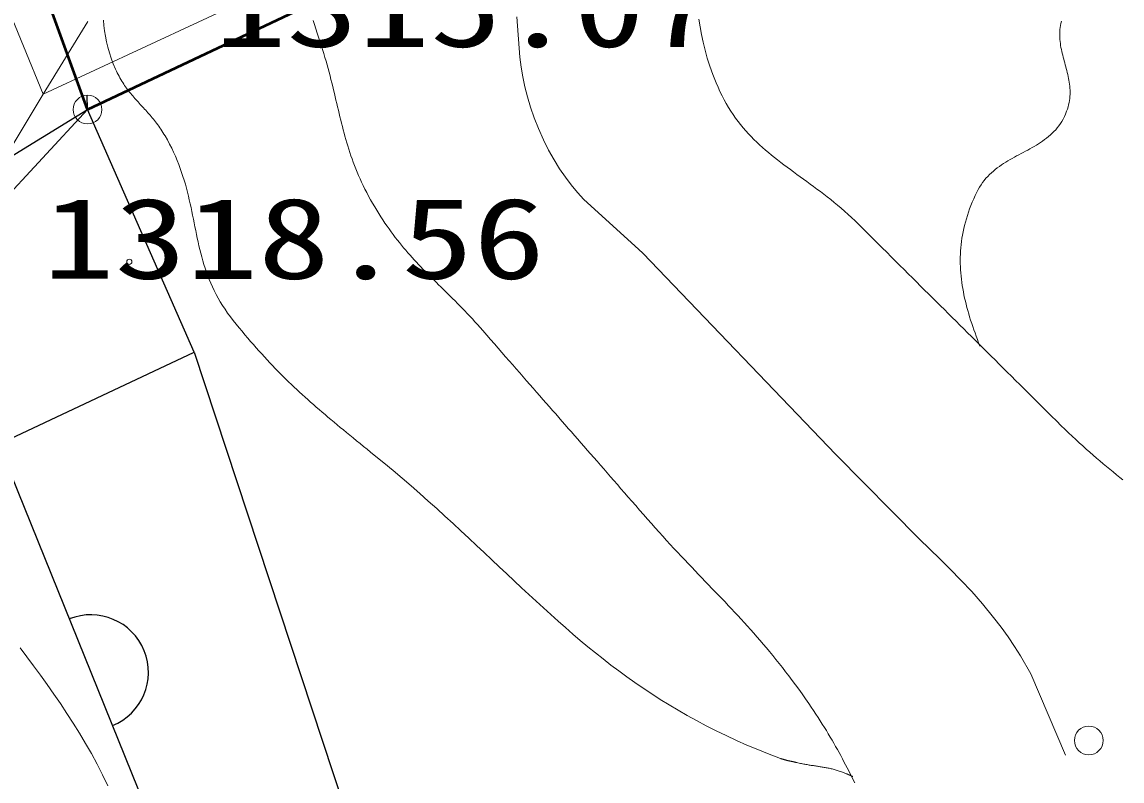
# Model space of a CAD drawing. Units: millimetres at full size, sheet at 1:500; details may follow other scales. Extents: x -209175 to 420500, y 0 to 351151.
# Drawn here: x 103540 to 113103, y 50512 to 57113 of the extents above; entities that cross this region are included whole.
import ezdxf
from ezdxf.enums import TextEntityAlignment as Align

# ---------------------------------------------------------------- set-up
doc = ezdxf.new("R2010")
doc.units = ezdxf.units.MM
doc.header["$LTSCALE"] = 500
for name, pattern in [('USER1', [9.25, 6, -1.5, 0.25, -1.5]), ('USER2', [1.75, 0.25, -1.5]), ('USER3', [7.5, 6, -1.5])]:
    doc.linetypes.add(name, pattern=pattern)
for name, color, linetype, lineweight in [('D-BGD', 7, 'Continuous', 13), ('D-BGD-HICN', 7, 'Continuous', 13), ('D-BGD-LWCN', 8, 'Continuous', 13), ('D-BGD-TXT', 7, 'Continuous', 13), ('D-BYP-STR1', 7, 'Continuous', 25), ('D-BYP-STR2', 4, 'Continuous', 13), ('D-BYP-STR8', 5, 'Continuous', 50), ('D-STR', 1, 'Continuous', 13)]:
    doc.layers.add(name, color=color, linetype=linetype, lineweight=lineweight)
doc.styles.add('ＭＳ ゴシック', font='')
doc.styles.get('ＭＳ ゴシック').set_extended_font_data('MS Gothic')

msp = doc.modelspace()

# ---------------------------------------------------------------- linework, layer by layer
at = {"layer": 'D-BGD'}
for centre, radius in [((104109.8, 56351.3), 125), ((104472.8, 55027.4), 22.5), ((112814.7, 50865.3), 125)]:
    msp.add_circle(centre, radius, dxfattribs=at)
at = {"layer": 'D-BGD-HICN'}
for points in [[(110762, 50551.6), (110761, 50552.1), (110760, 50552.5), (110759, 50553), (110757.9, 50553.5), (110756.9, 50554), (110755.9, 50554.4), (110754.9, 50554.9), (110753.8, 50555.4), (110752.8, 50555.8), (110751.8, 50556.3), (110750.7, 50556.8), (110749.7, 50557.3), (110748.7, 50557.7), (110747.6, 50558.2), (110746.6, 50558.7), (110745.6, 50559.1), (110744.5, 50559.6), (110743.5, 50560.1), (110742.4, 50560.5), (110741.4, 50561), (110740.4, 50561.5), (110739.3, 50561.9), (110738.3, 50562.4), (110737.2, 50562.9), (110736.2, 50563.3), (110735.2, 50563.8), (110734.1, 50564.3), (110733.1, 50564.7), (110732, 50565.2), (110731, 50565.6), (110729.9, 50566.1), (110728.9, 50566.6), (110727.8, 50567), (110726.8, 50567.5), (110725.8, 50567.9), (110724.7, 50568.4), (110723.7, 50568.9), (110722.6, 50569.3), (110721.6, 50569.8), (110720.5, 50570.2), (110719.4, 50570.7), (110718.4, 50571.1), (110717.3, 50571.6), (110716.3, 50572.1), (110715.2, 50572.5), (110714.2, 50573), (110713.1, 50573.4), (110712.1, 50573.9), (110702.1, 50578.1), (110692.2, 50582), (110682.5, 50585.9), (110672.9, 50589.5), (110663.5, 50592.9), (110654.1, 50596.2), (110644.9, 50599.3), (110635.7, 50602.2), (110626.6, 50605), (110617.7, 50607.7), (110608.8, 50610.2), (110599.9, 50612.6), (110591.2, 50614.9), (110582.5, 50617.1), (110573.8, 50619.1), (110565.2, 50621.1), (110556.6, 50622.9), (110548.1, 50624.7), (110539.6, 50626.4), (110531.1, 50628), (110522.7, 50629.6), (110514.2, 50631.1), (110505.7, 50632.6), (110497.3, 50634), (110488.8, 50635.3), (110480.3, 50636.7), (110471.8, 50638), (110463.2, 50639.3), (110454.6, 50640.6), (110446, 50641.9), (110437.3, 50643.2), (110428.5, 50644.5), (110419.7, 50645.9), (110410.9, 50647.2), (110401.9, 50648.6), (110392.9, 50650.1), (110383.7, 50651.5), (110374.5, 50653.1), (110365.2, 50654.7), (110355.7, 50656.4), (110346.2, 50658.1), (110336.5, 50659.9), (110326.7, 50661.9), (110316.8, 50663.9), (110306.7, 50666), (110296.4, 50668.2), (110286.1, 50670.6), (110275.5, 50673.1), (110272.1, 50673.9), (110268.7, 50674.7), (110265.4, 50675.4), (110262.1, 50676.2), (110258.9, 50676.9), (110255.7, 50677.6), (110252.5, 50678.3), (110249.4, 50679), (110246.4, 50679.6), (110243.4, 50680.2), (110240.4, 50680.9), (110237.5, 50681.5), (110234.6, 50682.1), (110231.7, 50682.7), (110228.8, 50683.3), (110226, 50683.9), (110223.2, 50684.4), (110220.4, 50685), (110217.6, 50685.6), (110214.8, 50686.2), (110212.1, 50686.7), (110209.4, 50687.3), (110206.6, 50687.9), (110203.9, 50688.5), (110201.2, 50689.1), (110198.4, 50689.7), (110195.7, 50690.4), (110193, 50691), (110190.3, 50691.7), (110187.5, 50692.3), (110184.7, 50693), (110182, 50693.7), (110179.2, 50694.5), (110176.4, 50695.2), (110173.6, 50696), (110170.7, 50696.8), (110167.8, 50697.6), (110164.9, 50698.5), (110162, 50699.4), (110159, 50700.3), (110156, 50701.2), (110153, 50702.2), (110149.9, 50703.2), (110146.8, 50704.3), (110143.6, 50705.4), (110140.4, 50706.5), (110137.1, 50707.7), (110133.8, 50708.9), (110034.3, 50746.9), (109937.3, 50785.7), (109842.9, 50825.5), (109750.9, 50866.1), (109661.1, 50907.6), (109573.6, 50950), (109488.2, 50993.2), (109404.8, 51037.3), (109323.3, 51082.1), (109243.7, 51127.8), (109165.7, 51174.3), (109089.4, 51221.6), (109014.6, 51269.7), (108941.2, 51318.5), (108869.2, 51368.1), (108798.4, 51418.4), (108728.7, 51469.4), (108660.1, 51521.2), (108592.4, 51573.7), (108525.5, 51626.8), (108459.4, 51680.6), (108394, 51735.1), (108329.1, 51790.3), (108264.7, 51846.1), (108200.6, 51902.5), (108136.8, 51959.6), (108073.2, 52017.2), (108009.6, 52075.5), (107946, 52134.3), (107882.3, 52193.7), (107818.3, 52253.7), (107754.1, 52314.2), (107689.4, 52375.2), (107624.2, 52436.8), (107558.4, 52498.9), (107491.8, 52561.4), (107424.5, 52624.5), (107356.3, 52688), (107287.1, 52752), (107216.7, 52816.4), (107145.2, 52881.3), (107072.4, 52946.6), (106998.2, 53012.3), (106922.5, 53078.4), (106845.2, 53144.9), (106766.3, 53211.8), (106685.5, 53279), (106602.9, 53346.6), (106571.1, 53372.4), (106539.8, 53397.8), (106509, 53422.8), (106478.7, 53447.3), (106448.9, 53471.5), (106419.6, 53495.4), (106390.8, 53518.9), (106362.4, 53542.1), (106334.4, 53565.1), (106306.8, 53587.8), (106279.6, 53610.4), (106252.8, 53632.7), (106226.3, 53654.8), (106200.1, 53676.8), (106174.3, 53698.7), (106148.7, 53720.5), (106123.4, 53742.2), (106098.4, 53763.9), (106073.6, 53785.5), (106049.1, 53807.2), (106024.7, 53828.9), (106000.5, 53850.6), (105976.5, 53872.4), (105952.6, 53894.3), (105928.9, 53916.4), (105905.3, 53938.6), (105881.8, 53961), (105858.3, 53983.6), (105834.9, 54006.4), (105811.6, 54029.5), (105788.2, 54052.8), (105764.9, 54076.5), (105741.5, 54100.5), (105718.2, 54124.8), (105694.7, 54149.5), (105671.2, 54174.6), (105647.6, 54200.2), (105623.9, 54226.2), (105600.1, 54252.7), (105576.2, 54279.7), (105552.1, 54307.2), (105527.8, 54335.2), (105503.3, 54363.9), (105478.6, 54393.1), (105453.6, 54423), (105428.4, 54453.5), (105403, 54484.7), (105377.2, 54516.6), (105351.8, 54549.2), (105327.8, 54581.7), (105305.3, 54614.3), (105284, 54646.8), (105264.1, 54679.2), (105245.4, 54711.7), (105227.8, 54744.2), (105211.3, 54776.6), (105195.9, 54809.1), (105181.5, 54841.6), (105168, 54874), (105155.4, 54906.5), (105143.5, 54939), (105132.5, 54971.5), (105122.1, 55004.1), (105112.3, 55036.7), (105103.2, 55069.3), (105094.5, 55101.9), (105086.3, 55134.6), (105078.5, 55167.4), (105071.1, 55200.2), (105063.9, 55233.1), (105056.9, 55266), (105050.2, 55299), (105043.5, 55332.1), (105036.8, 55365.2), (105030.2, 55398.4), (105023.5, 55431.7), (105016.6, 55465.1), (105009.6, 55498.6), (105002.3, 55532.2), (104994.7, 55565.9), (104986.7, 55599.7), (104978.3, 55633.7), (104969.5, 55667.7), (104960.1, 55701.9), (104950, 55736.1), (104939.4, 55770.6), (104928, 55805.1), (104915.8, 55839.8), (104902.8, 55874.7), (104888.9, 55909.6), (104874.1, 55944.8), (104858.2, 55980.1), (104841.3, 56015.6), (104823.2, 56051.2), (104804, 56087), (104783.5, 56123), (104774.5, 56137.9), (104765.5, 56152.5), (104756.4, 56166.7), (104747.3, 56180.5), (104738.1, 56193.9), (104728.9, 56207), (104719.6, 56219.8), (104710.2, 56232.3), (104700.9, 56244.5), (104691.4, 56256.5), (104682, 56268.2), (104672.5, 56279.7), (104663, 56291), (104653.5, 56302.1), (104644, 56313), (104634.5, 56323.8), (104625, 56334.5), (104615.4, 56345.1), (104605.9, 56355.5), (104596.4, 56365.9), (104586.9, 56376.2), (104577.4, 56386.5), (104568, 56396.8), (104558.6, 56407), (104549.2, 56417.3), (104539.9, 56427.7), (104530.6, 56438), (104521.3, 56448.5), (104512.2, 56459), (104503, 56469.7), (104494, 56480.5), (104485, 56491.4), (104476, 56502.5), (104467.2, 56513.8), (104458.4, 56525.3), (104449.7, 56537), (104441.1, 56548.9), (104432.6, 56561.2), (104424.2, 56573.6), (104416, 56586.4), (104407.8, 56599.5), (104399.7, 56612.9), (104391.8, 56626.7), (104383.9, 56640.9), (104376.2, 56655.4), (104368.7, 56670.4), (104361.3, 56685.7), (104354, 56701.6), (104333.4, 56750), (104315.3, 56798.2), (104299.5, 56846.1), (104286, 56893.7), (104274.6, 56941.1), (104265.2, 56988.3), (104257.7, 57035.2), (104252, 57081.9), (104248, 57128.4)], [(112576.7, 57119.5), (112572.3, 57101.1), (112568.6, 57083), (112565.8, 57064.9), (112563.8, 57047), (112562.5, 57029.3), (112561.8, 57011.7), (112561.8, 56994.2), (112562.4, 56976.8), (112563.5, 56959.5), (112565.2, 56942.4), (112567.3, 56925.3), (112569.9, 56908.2), (112572.8, 56891.3), (112576.1, 56874.4), (112579.7, 56857.6), (112583.6, 56840.8), (112587.7, 56824), (112592, 56807.3), (112596.3, 56790.6), (112600.8, 56773.9), (112605.4, 56757.3), (112610, 56740.6), (112614.5, 56723.9), (112618.9, 56707.1), (112623.3, 56690.4), (112627.5, 56673.6), (112631.5, 56656.8), (112635.2, 56639.9), (112638.7, 56622.9), (112641.8, 56605.9), (112644.6, 56588.8), (112647, 56571.6), (112648.9, 56554.3), (112650.4, 56536.9), (112651.3, 56519.4), (112651.6, 56501.8), (112651.3, 56484), (112650.4, 56466.1), (112648.8, 56448.1), (112646.4, 56429.9), (112643.2, 56411.5), (112639.3, 56393), (112634.4, 56374.3), (112628.7, 56355.4), (112621.9, 56336.3), (112612.5, 56312.8), (112602.4, 56290.5), (112591.4, 56269.1), (112579.8, 56248.8), (112567.4, 56229.4), (112554.4, 56210.9), (112540.8, 56193.2), (112526.6, 56176.4), (112511.9, 56160.3), (112496.6, 56145), (112480.8, 56130.3), (112464.6, 56116.2), (112447.9, 56102.7), (112430.8, 56089.7), (112413.4, 56077.2), (112395.6, 56065.2), (112377.5, 56053.5), (112359.2, 56042.2), (112340.6, 56031.2), (112321.8, 56020.4), (112302.8, 56009.8), (112283.7, 55999.4), (112264.5, 55989.1), (112245.2, 55978.9), (112225.9, 55968.7), (112206.5, 55958.5), (112187.2, 55948.2), (112167.9, 55937.7), (112148.7, 55927.2), (112129.6, 55916.4), (112110.6, 55905.3), (112091.8, 55894), (112073.2, 55882.2), (112054.9, 55870.1), (112036.8, 55857.6), (112019.1, 55844.6), (112001.7, 55831), (111984.6, 55816.9), (111967.9, 55802.1), (111951.7, 55786.6), (111936, 55770.5), (111920.7, 55753.5), (111906, 55735.8), (111891.8, 55717.2), (111878.2, 55697.7), (111865.2, 55677.2), (111852.9, 55655.7), (111841.3, 55633.2), (111827.1, 55603.6), (111813.8, 55574.1), (111801.2, 55544.8), (111789.5, 55515.7), (111778.5, 55486.7), (111768.2, 55457.9), (111758.7, 55429.2), (111749.9, 55400.7), (111741.9, 55372.3), (111734.5, 55344), (111727.9, 55315.8), (111721.9, 55287.8), (111716.7, 55259.8), (111712, 55232), (111708.1, 55204.3), (111704.8, 55176.6), (111702.1, 55149), (111700, 55121.5), (111698.5, 55094), (111697.6, 55066.6), (111697.4, 55039.3), (111697.6, 55012), (111698.5, 54984.7), (111699.9, 54957.5), (111701.8, 54930.3), (111704.2, 54903.1), (111707.2, 54875.9), (111710.7, 54848.7), (111714.6, 54821.5), (111719.1, 54794.3), (111724, 54767.1), (111729.4, 54739.8), (111735.2, 54712.6), (111741.4, 54685.2), (111748.1, 54657.9), (111755.2, 54630.5), (111762.7, 54603), (111770.5, 54575.5), (111778.8, 54547.9), (111787.4, 54520.2), (111796.3, 54492.4), (111805.6, 54464.5), (111815.3, 54436.5), (111825.2, 54408.5), (111835.5, 54380.3), (111846, 54352), (111856.9, 54323.5), (111868, 54294.9)]]:
    msp.add_lwpolyline(points, dxfattribs=at)
at = {"layer": 'D-BGD-LWCN'}
msp.add_lwpolyline([(103522.9, 51671.4), (103582, 51592.5), (103641.1, 51512.8), (103699.9, 51432.4), (103758.4, 51351.1), (103816.4, 51268.8), (103873.6, 51185.4), (103929.9, 51100.9), (103985.2, 51015.3), (104039.3, 50928.3), (104091.9, 50840), (104143.1, 50750.3), (104192.5, 50659), (104240, 50566.2), (104285.4, 50471.7)], dxfattribs=at)
at = {"layer": 'D-BYP-STR1', "linetype": 'USER2'}
msp.add_line((104109.8, 56351.3), (103890.8, 62899.5), dxfattribs=at)
at = {"layer": 'D-BYP-STR1'}
for p, q in [((102049.5, 55090.4), (104109.8, 56351.3)), ((102752.1, 54886.5), (104109.8, 56351.3)), ((105036.6, 54242.6), (104109.8, 56351.3)), ((102752.1, 54886.5), (107030.1, 44310.4)), ((103336.9, 53440.7), (105036.6, 54242.6)), ((105036.6, 54242.6), (108144.8, 44820.3))]:
    msp.add_line(p, q, dxfattribs=at)
msp.add_arc((104138.9, 51457.9), 500, 292.02326, 112.02326, dxfattribs=at)
at = {"layer": 'D-BYP-STR2'}
for points in [[(106071.7, 57125.2), (106083.2, 57089.7), (106095, 57053.7), (106107, 57017), (106119.2, 56979.8), (106131.7, 56941.8), (106143, 56907), (106153.9, 56872.7), (106164.3, 56838.8), (106174.2, 56805.4), (106183.7, 56772.4), (106192.9, 56739.8), (106201.7, 56707.6), (106210.2, 56675.8), (106218.4, 56644.4), (106226.3, 56613.2), (106234, 56582.5), (106241.5, 56552), (106248.8, 56521.8), (106256, 56491.9), (106263, 56462.2), (106269.9, 56432.8), (106276.8, 56403.5), (106283.6, 56374.5), (106290.4, 56345.7), (106297.2, 56317), (106304, 56288.4), (106310.9, 56260), (106318, 56231.7), (106325.1, 56203.4), (106332.4, 56175.3), (106339.8, 56147.2), (106347.5, 56119.1), (106355.4, 56091), (106363.6, 56063), (106372.1, 56034.9), (106380.9, 56006.7), (106390, 55978.6), (106399.5, 55950.3), (106409.4, 55921.9), (106419.8, 55893.5), (106430.6, 55864.9), (106441.9, 55836.1), (106453.7, 55807.2), (106466, 55778.1), (106478.9, 55748.8), (106492.4, 55719.3), (106506.6, 55689.6), (106521.4, 55659.6), (106536.9, 55629.3), (106553, 55598.7), (106570, 55567.8), (106587.7, 55536.6), (106606.1, 55505), (106624, 55475.5), (106641.8, 55446.7), (106659.7, 55418.6), (106677.5, 55391.2), (106695.4, 55364.5), (106713.3, 55338.5), (106731.3, 55313), (106749.3, 55288.2), (106767.3, 55263.9), (106785.3, 55240.1), (106803.5, 55216.8), (106821.6, 55194), (106839.8, 55171.6), (106858.1, 55149.6), (106876.5, 55128), (106894.9, 55106.7), (106913.4, 55085.7), (106931.9, 55065), (106950.6, 55044.6), (106969.3, 55024.4), (106988.1, 55004.4), (107007, 54984.6), (107026, 54964.9), (107045.1, 54945.3), (107064.4, 54925.8), (107083.7, 54906.3), (107103.1, 54886.9), (107122.7, 54867.4), (107142.4, 54847.9), (107162.2, 54828.4), (107182.2, 54808.7), (107202.2, 54788.9), (107222.5, 54768.9), (107242.8, 54748.8), (107263.3, 54728.4), (107284, 54707.8), (107304.8, 54686.9), (107325.8, 54665.7), (107347, 54644.1), (107368.3, 54622.2), (107389.8, 54599.9), (107411.5, 54577.2), (107433.3, 54554), (107455.4, 54530.3), (107477.6, 54506.1), (107500, 54481.3), (107522.6, 54456), (107545.5, 54430.1), (107580.1, 54390.4), (107614.2, 54351.4), (107647.6, 54313.1), (107680.5, 54275.5), (107712.9, 54238.5), (107744.8, 54202), (107776.1, 54166.1), (107807.1, 54130.7), (107837.6, 54095.8), (107867.7, 54061.4), (107897.4, 54027.3), (107926.7, 53993.7), (107955.8, 53960.5), (107984.6, 53927.6), (108013.1, 53895), (108041.3, 53862.6), (108069.3, 53830.5), (108097.2, 53798.7), (108124.9, 53767), (108152.4, 53735.4), (108179.9, 53704), (108207.3, 53672.7), (108234.6, 53641.4), (108261.9, 53610.2), (108289.2, 53579), (108316.5, 53547.7), (108343.9, 53516.4), (108371.3, 53485), (108398.9, 53453.4), (108426.6, 53421.7), (108454.4, 53389.9), (108482.4, 53357.8), (108510.7, 53325.4), (108539.2, 53292.8), (108568, 53259.9), (108597, 53226.7), (108626.4, 53193.1), (108656.1, 53159), (108686.2, 53124.6), (108716.7, 53089.7), (108747.6, 53054.3), (108779, 53018.4), (108810.9, 52981.9), (108843.2, 52944.9), (108876.1, 52907.2), (108909.6, 52869), (108943.6, 52830), (108978.3, 52790.3), (109012.3, 52751.6), (109045.9, 52713.7), (109079.1, 52676.5), (109111.9, 52640.2), (109144.4, 52604.5), (109176.4, 52569.5), (109208.2, 52535.2), (109239.6, 52501.4), (109270.6, 52468.2), (109301.4, 52435.5), (109331.9, 52403.3), (109362.1, 52371.6), (109392, 52340.2), (109421.7, 52309.2), (109451.2, 52278.5), (109480.4, 52248.1), (109509.4, 52217.9), (109538.2, 52187.9), (109566.9, 52158.1), (109595.3, 52128.4), (109623.7, 52098.8), (109651.8, 52069.2), (109679.9, 52039.6), (109707.8, 52010), (109735.7, 51980.3), (109763.4, 51950.5), (109791.1, 51920.6), (109818.7, 51890.4), (109846.3, 51860), (109873.9, 51829.4), (109901.4, 51798.4), (109929, 51767.1), (109956.5, 51735.4), (109984.1, 51703.2), (110011.7, 51670.6), (110039.4, 51637.4), (110067.1, 51603.8), (110094.9, 51569.5), (110122.8, 51534.6), (110150.8, 51499), (110179, 51462.7), (110207.2, 51425.7), (110235.7, 51387.9), (110264.3, 51349.2), (110293, 51309.7), (110322, 51269.3), (110351.1, 51227.9), (110380.5, 51185.6), (110401.5, 51154.9), (110421.9, 51124.6), (110441.7, 51094.8), (110460.9, 51065.3), (110479.7, 51036.1), (110497.9, 51007.3), (110515.7, 50978.8), (110533, 50950.6), (110549.9, 50922.6), (110566.4, 50894.9), (110582.5, 50867.5), (110598.2, 50840.2), (110613.6, 50813.2), (110628.7, 50786.3), (110643.4, 50759.6), (110658, 50733), (110672.2, 50706.5), (110686.2, 50680.2), (110700.1, 50653.9), (110713.7, 50627.6), (110727.2, 50601.4), (110740.5, 50575.2), (110753.7, 50549), (110766.9, 50522.8), (110779.9, 50496.5)], [(112613, 50735.9), (112310.9, 51444.3), (112219.7, 51602.1), (112168.9, 51682.6), (112113.8, 51764.9), (112053.5, 51849.2), (111987.2, 51935.8), (111891.3, 52052.6), (111796.5, 52160.2), (111703.1, 52260.3), (111610.7, 52354), (111520.2, 52443.8), (111342.8, 52615.9), (110614.1, 53351.9), (108938.3, 55101.6), (108866.5, 55166), (108424.6, 55570.4), (108369.1, 55631.3), (108315.6, 55695.7), (108264, 55763.9), (108213.9, 55836.5), (108165.4, 55914.2), (108118.6, 55997.9), (108074.5, 56088.7), (108029.9, 56186), (107993.1, 56280.3), (107961.1, 56371.7), (107934.8, 56460.8), (107912.8, 56548.3), (107894.3, 56634.6), (107880.1, 56720.3), (107867.3, 56805.9), (107840.8, 57157.8)], [(109425, 57138.1), (109434.6, 57071.5), (109446.5, 57004.2), (109461, 56936.2), (109478.1, 56867.4), (109497.9, 56797.9), (109520.4, 56727.5), (109545.9, 56656.2), (109574.4, 56584), (109590.9, 56545.3), (109608.1, 56507.8), (109625.8, 56471.6), (109644.1, 56436.6), (109663, 56402.7), (109682.4, 56369.9), (109702.3, 56338.2), (109722.8, 56307.4), (109743.7, 56277.6), (109765.2, 56248.7), (109787.1, 56220.7), (109809.5, 56193.5), (109832.3, 56167), (109855.6, 56141.3), (109879.3, 56116.2), (109903.4, 56091.7), (109927.9, 56067.9), (109952.8, 56044.5), (109978.1, 56021.6), (110003.7, 55999.2), (110029.6, 55977.1), (110055.9, 55955.4), (110082.6, 55934), (110109.5, 55912.8), (110136.7, 55891.8), (110164.2, 55870.9), (110191.9, 55850.2), (110219.9, 55829.5), (110248.2, 55808.8), (110276.6, 55788), (110305.3, 55767.2), (110334.2, 55746.3), (110363.3, 55725.1), (110392.5, 55703.7), (110421.9, 55682.1), (110451.4, 55660.1), (110481.1, 55637.8), (110510.9, 55615), (110540.8, 55591.7), (110570.7, 55568), (110600.8, 55543.7), (110630.9, 55518.8), (110661.1, 55493.2), (110691.3, 55466.9), (110721.5, 55439.9), (110751.8, 55412), (110782, 55383.4), (110812.3, 55353.8), (110854.9, 55311.4), (110896.8, 55269.8), (110938, 55228.9), (110978.4, 55188.6), (111018.3, 55149.1), (111057.5, 55110.1), (111096.1, 55071.8), (111134.1, 55034), (111171.6, 54996.7), (111208.6, 54959.9), (111245.2, 54923.5), (111281.4, 54887.6), (111317.1, 54852.1), (111352.5, 54816.9), (111387.5, 54782.1), (111422.3, 54747.6), (111456.8, 54713.3), (111491.1, 54679.2), (111525.1, 54645.4), (111559, 54611.7), (111592.8, 54578.1), (111626.5, 54544.6), (111660.1, 54511.2), (111693.7, 54477.9), (111727.2, 54444.5), (111760.8, 54411.1), (111794.5, 54377.6), (111828.3, 54344.1), (111862.2, 54310.4), (111896.3, 54276.5), (111930.5, 54242.5), (111965, 54208.2), (111999.8, 54173.7), (112034.8, 54138.8), (112070.2, 54103.7), (112106, 54068.1), (112142.1, 54032.2), (112178.7, 53995.9), (112215.7, 53959.1), (112253.2, 53921.8), (112291.3, 53884), (112329.9, 53845.6), (112369.1, 53806.7), (112408.9, 53767.1), (112449.4, 53726.9), (112490.5, 53686), (112532.4, 53644.3), (112575.1, 53602), (112606.8, 53570.7), (112638.2, 53540.3), (112669.5, 53510.7), (112700.5, 53481.8), (112731.2, 53453.5), (112761.8, 53425.9), (112792.1, 53398.9), (112822.2, 53372.5), (112852, 53346.6), (112881.7, 53321.2), (112911.1, 53296.2), (112940.3, 53271.6), (112969.3, 53247.3), (112998.1, 53223.4), (113026.7, 53199.8), (113055.1, 53176.4), (113083.4, 53153.1), (113111.4, 53130.1)]]:
    msp.add_lwpolyline(points, dxfattribs=at)
at = {"layer": 'D-BYP-STR8'}
for q in [(96184.2, 78285.8), (118719.1, 63257.7)]:
    msp.add_line((104109.8, 56351.3), q, dxfattribs=at)
at = {"layer": 'D-STR', "linetype": 'USER1'}
for p, q in [((77144.2, 121771.7), (103723, 56484.3)), ((103723, 56484.3), (119137.9, 63660))]:
    msp.add_line(p, q, dxfattribs=at)
at = {"layer": 'D-STR', "linetype": 'USER3'}
msp.add_line((104113.6, 57116.3), (103723, 56484.3), dxfattribs=at)
at = {"layer": 'D-STR'}
msp.add_line((102804, 54953.5), (103723, 56484.3), dxfattribs=at)

# ---------------------------------------------------------------- texts
at = {"layer": 'D-BGD-TXT', "style": 'ＭＳ ゴシック', "width": 1.3}
for s, p in [('1315.07', (105216.3, 57601.7)), ('1318.56', (103722.4, 55584.5))]:
    msp.add_text(s, height=705, rotation=359.993, dxfattribs=at).set_placement(p, align=Align.TOP_LEFT)

doc.saveas('drawing.dxf')
